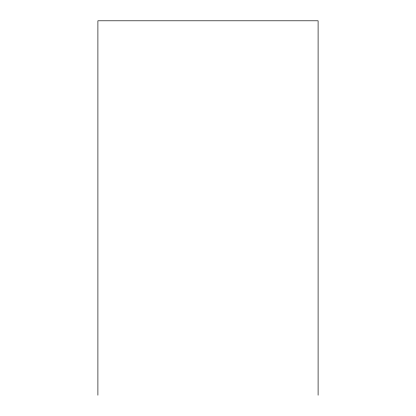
<?xml version="1.0" encoding="UTF-8"?>
<svg xmlns="http://www.w3.org/2000/svg" width="416" height="416" viewBox="0 0 416 416"><rect width="100%" height="100%" fill="white"/><g stroke="black" fill="none" stroke-linecap="round" stroke-linejoin="round"><path stroke-width="0.62" d="M318.1 395.2L318.1 20.8L97.9 20.8L97.9 395.2"/></g></svg>
